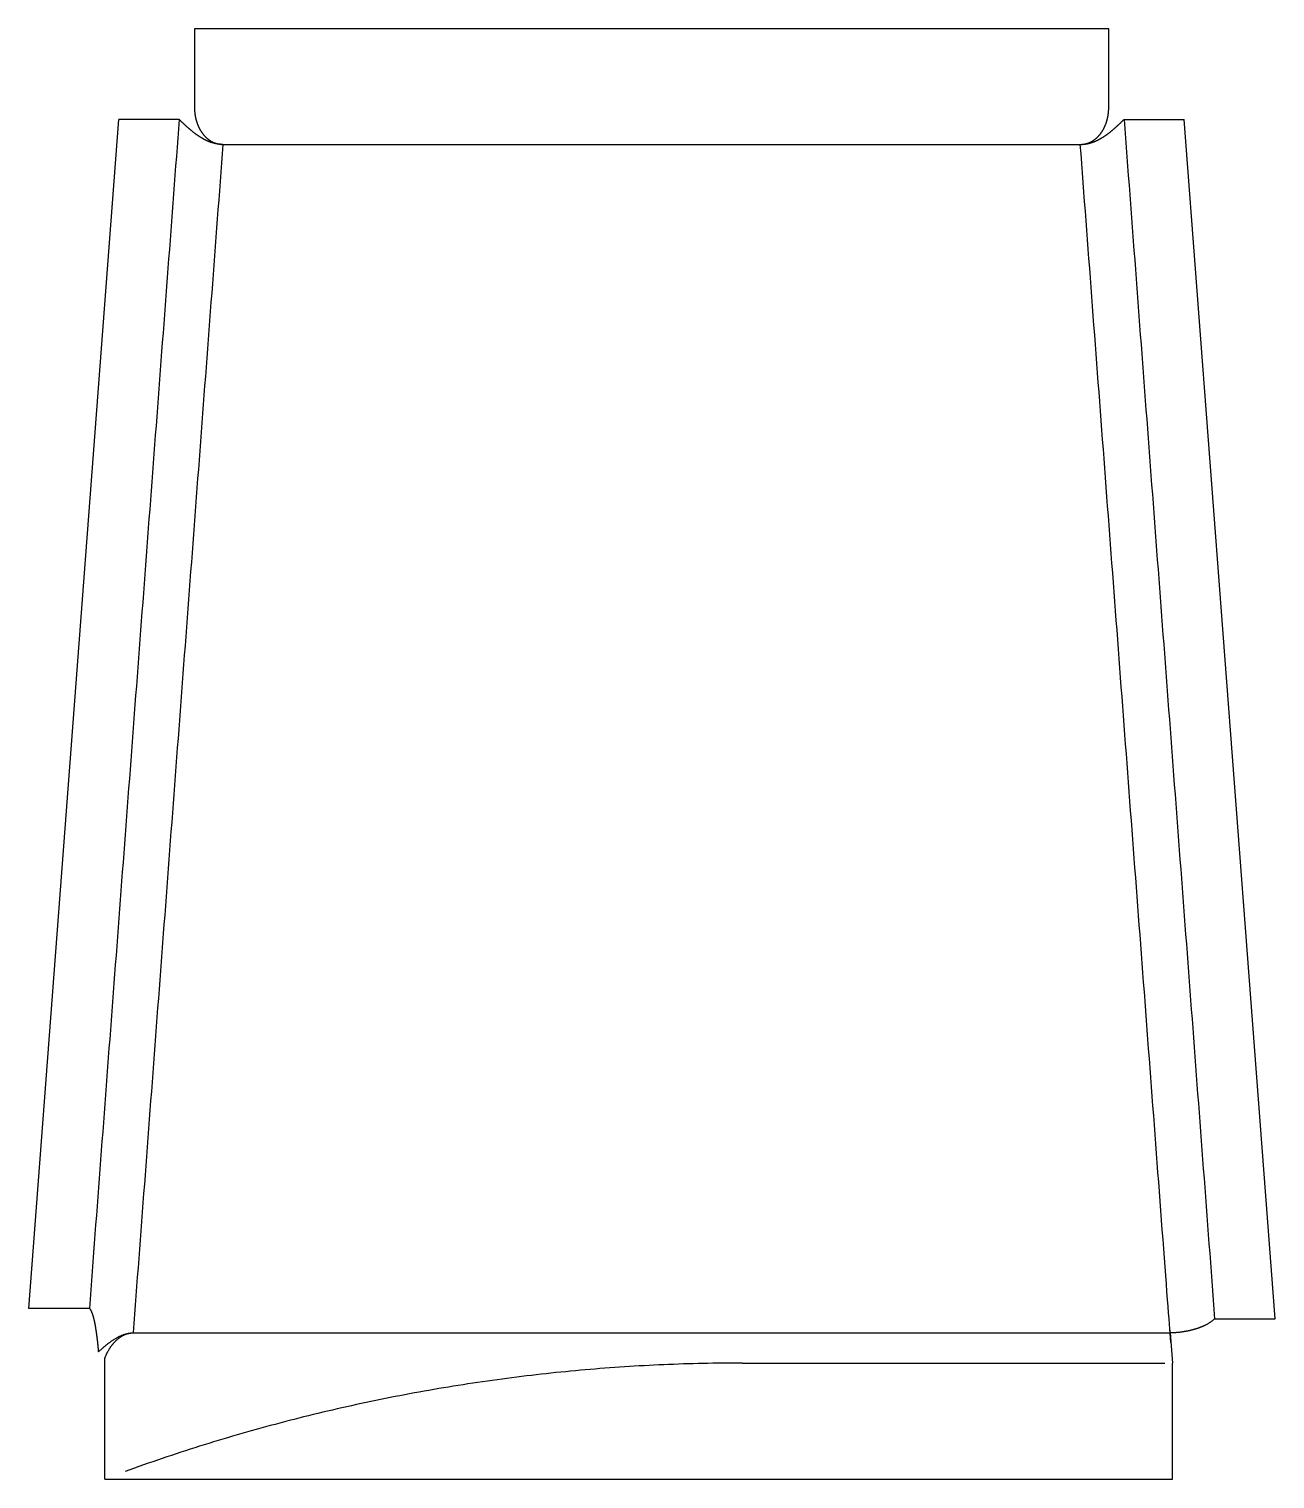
# Model space of a CAD drawing. Extents: x -3.4 to 79.2, y -49.9 to 46.2.
import ezdxf

# ---------------------------------------------------------------- set-up
doc = ezdxf.new("R2010")
doc.units = 0
doc.header["$LTSCALE"] = 12
doc.header["$MEASUREMENT"] = 0
for name, color, linetype in [('COVER', 3, 'CONTINUOUS'), ('EXTERNALS', 3, 'CONTINUOUS'), ('MARKING', 11, 'CONTINUOUS')]:
    doc.layers.add(name, color=color, linetype=linetype)

msp = doc.modelspace()

# ---------------------------------------------------------------- linework, layer by layer
at = {"layer": 'COVER'}
for p, q in [((-3.38, -38.584), (2.573, 40.204)), ((6.573, 40.204), (2.573, 40.204)), ((69.199, 40.204), (73.175, 40.204)), ((79.204, -39.27), (73.175, 40.204)), ((0.62, -38.584), (-3.38, -38.584)), ((75.204, -39.27), (79.204, -39.27)), ((72.251, -40.206), (72.402, -42.206)), ((72.402, -49.89), (72.402, -42.206)), ((1.636, -49.89), (72.402, -49.89))]:
    msp.add_line(p, q, dxfattribs=at)
for points in [[(68.183, 46.198), (7.589, 46.198)], [(7.589, 46.198), (7.589, 40.999)], [(68.183, 40.999), (68.183, 46.198)], [(43.886, -42.206), (71.902, -42.206)]]:
    msp.add_open_spline(points, degree=1, dxfattribs=at)
for points, degree, knots in [([(7.589, 40.999), (7.589, 40.971), (7.59, 40.932), (7.591, 40.881), (7.593, 40.846), (7.594, 40.81), (7.597, 40.775), (7.599, 40.74), (7.602, 40.705), (7.605, 40.671), (7.609, 40.636), (7.613, 40.601), (7.617, 40.566), (7.622, 40.532), (7.627, 40.498), (7.633, 40.463), (7.638, 40.429), (7.645, 40.395), (7.651, 40.362), (7.658, 40.327), (7.666, 40.293), (7.674, 40.257), (7.683, 40.22), (7.692, 40.184), (7.702, 40.147), (7.712, 40.111), (7.723, 40.075), (7.734, 40.039), (7.745, 40.004), (7.757, 39.969), (7.769, 39.934), (7.782, 39.899), (7.795, 39.865), (7.809, 39.831), (7.823, 39.797), (7.837, 39.764), (7.852, 39.731), (7.867, 39.698), (7.883, 39.665), (7.899, 39.633), (7.915, 39.601), (7.932, 39.57), (7.949, 39.539), (7.966, 39.508), (7.984, 39.478), (8.002, 39.448), (8.021, 39.419), (8.04, 39.389), (8.059, 39.361), (8.079, 39.332), (8.1, 39.303), (8.121, 39.274), (8.144, 39.245), (8.167, 39.215), (8.191, 39.187), (8.215, 39.159), (8.239, 39.131), (8.264, 39.104), (8.289, 39.078), (8.314, 39.052), (8.34, 39.027), (8.366, 39.002), (8.393, 38.978), (8.419, 38.954), (8.447, 38.932), (8.474, 38.909), (8.502, 38.888), (8.53, 38.867), (8.558, 38.846), (8.587, 38.827), (8.616, 38.807), (8.645, 38.789), (8.675, 38.771), (8.705, 38.753), (8.737, 38.736), (8.77, 38.719), (8.803, 38.703), (8.837, 38.687), (8.871, 38.672), (8.905, 38.658), (8.939, 38.645), (8.973, 38.633), (9.008, 38.622), (9.043, 38.611), (9.078, 38.601), (9.113, 38.592), (9.148, 38.584), (9.184, 38.577), (9.219, 38.571), (9.255, 38.565), (9.291, 38.56), (9.327, 38.557), (9.363, 38.554), (9.411, 38.551), (9.448, 38.55), (9.472, 38.55)], 3, [0, 0, 0, 0, 0.024081, 0.034386, 0.044679, 0.05496, 0.065228, 0.075483, 0.085723, 0.095948, 0.106157, 0.116349, 0.126524, 0.136682, 0.14682, 0.156939, 0.167039, 0.177117, 0.187175, 0.197211, 0.207593, 0.21832, 0.229389, 0.240428, 0.251436, 0.262413, 0.273357, 0.284268, 0.295146, 0.305989, 0.316797, 0.327569, 0.338305, 0.349005, 0.359667, 0.370291, 0.380878, 0.391425, 0.401934, 0.412403, 0.422833, 0.433223, 0.443572, 0.45388, 0.464148, 0.474375, 0.484561, 0.494706, 0.50481, 0.514872, 0.525225, 0.535866, 0.546792, 0.557669, 0.568496, 0.579275, 0.590004, 0.600686, 0.611319, 0.621906, 0.632446, 0.64294, 0.653388, 0.663792, 0.674153, 0.68447, 0.694746, 0.704981, 0.715176, 0.725332, 0.735451, 0.745534, 0.755581, 0.765897, 0.776481, 0.787332, 0.798148, 0.808931, 0.819684, 0.830409, 0.841107, 0.851781, 0.862433, 0.873065, 0.88368, 0.894281, 0.904869, 0.915446, 0.926017, 0.936582, 0.947144, 0.957707, 0.968271, 0.978841, 1, 1, 1, 1]), ([(66.301, 38.55), (66.325, 38.55), (66.361, 38.551), (66.409, 38.554), (66.445, 38.557), (66.481, 38.56), (66.517, 38.565), (66.553, 38.571), (66.589, 38.577), (66.624, 38.584), (66.659, 38.592), (66.695, 38.601), (66.73, 38.611), (66.765, 38.622), (66.799, 38.633), (66.834, 38.645), (66.868, 38.658), (66.902, 38.672), (66.936, 38.687), (66.969, 38.703), (67.002, 38.719), (67.035, 38.736), (67.067, 38.753), (67.098, 38.771), (67.127, 38.789), (67.157, 38.807), (67.185, 38.827), (67.214, 38.846), (67.242, 38.867), (67.271, 38.888), (67.298, 38.909), (67.326, 38.932), (67.353, 38.954), (67.38, 38.978), (67.406, 39.002), (67.432, 39.027), (67.458, 39.052), (67.484, 39.078), (67.509, 39.104), (67.533, 39.131), (67.558, 39.159), (67.582, 39.187), (67.605, 39.215), (67.629, 39.245), (67.651, 39.274), (67.673, 39.303), (67.693, 39.332), (67.713, 39.361), (67.733, 39.389), (67.752, 39.419), (67.77, 39.448), (67.788, 39.478), (67.806, 39.508), (67.824, 39.539), (67.841, 39.57), (67.858, 39.601), (67.874, 39.633), (67.89, 39.665), (67.905, 39.698), (67.921, 39.731), (67.935, 39.764), (67.95, 39.797), (67.964, 39.831), (67.977, 39.865), (67.99, 39.899), (68.003, 39.934), (68.015, 39.969), (68.027, 40.004), (68.039, 40.039), (68.05, 40.075), (68.061, 40.111), (68.071, 40.147), (68.081, 40.184), (68.09, 40.22), (68.099, 40.257), (68.107, 40.293), (68.114, 40.327), (68.121, 40.362), (68.128, 40.395), (68.134, 40.429), (68.14, 40.463), (68.145, 40.498), (68.15, 40.532), (68.155, 40.566), (68.16, 40.601), (68.164, 40.636), (68.167, 40.671), (68.17, 40.705), (68.173, 40.74), (68.176, 40.775), (68.178, 40.81), (68.18, 40.846), (68.181, 40.881), (68.183, 40.932), (68.183, 40.971), (68.183, 40.999)], 3, [0, 0, 0, 0, 0.021159, 0.031729, 0.042293, 0.052856, 0.063418, 0.073983, 0.084554, 0.095131, 0.105719, 0.11632, 0.126935, 0.137567, 0.148219, 0.158893, 0.169591, 0.180316, 0.191069, 0.201852, 0.212668, 0.223519, 0.234103, 0.244419, 0.254466, 0.264549, 0.274668, 0.284824, 0.295019, 0.305254, 0.31553, 0.325847, 0.336208, 0.346612, 0.35706, 0.367554, 0.378094, 0.388681, 0.399314, 0.409996, 0.420725, 0.431504, 0.442331, 0.453208, 0.464134, 0.474775, 0.485128, 0.49519, 0.505294, 0.515439, 0.525625, 0.535852, 0.54612, 0.556428, 0.566777, 0.577167, 0.587597, 0.598066, 0.608575, 0.619122, 0.629709, 0.640333, 0.650995, 0.661695, 0.672431, 0.683203, 0.694011, 0.704854, 0.715732, 0.726643, 0.737587, 0.748564, 0.759572, 0.770611, 0.78168, 0.792407, 0.802789, 0.812825, 0.822883, 0.832961, 0.843061, 0.85318, 0.863318, 0.873476, 0.883651, 0.893843, 0.904052, 0.914277, 0.924517, 0.934772, 0.94504, 0.955321, 0.965614, 0.975919, 1, 1, 1, 1]), ([(9.472, 38.55), (9.442, 38.55), (9.398, 38.551), (9.342, 38.553), (9.303, 38.556), (9.264, 38.559), (9.226, 38.563), (9.188, 38.567), (9.149, 38.572), (9.111, 38.577), (9.073, 38.584), (9.035, 38.59), (8.997, 38.598), (8.959, 38.606), (8.921, 38.614), (8.883, 38.624), (8.845, 38.634), (8.808, 38.644), (8.77, 38.655), (8.732, 38.667), (8.695, 38.679), (8.657, 38.692), (8.619, 38.706), (8.582, 38.72), (8.544, 38.734), (8.507, 38.75), (8.47, 38.765), (8.432, 38.782), (8.395, 38.799), (8.358, 38.816), (8.321, 38.834), (8.283, 38.853), (8.246, 38.872), (8.209, 38.892), (8.172, 38.912), (8.136, 38.932), (8.101, 38.952), (8.07, 38.971), (8.039, 38.989), (8.01, 39.007), (7.98, 39.026), (7.951, 39.044), (7.921, 39.063), (7.892, 39.083), (7.863, 39.102), (7.833, 39.122), (7.804, 39.142), (7.775, 39.163), (7.745, 39.183), (7.716, 39.204), (7.687, 39.226), (7.658, 39.247), (7.628, 39.269), (7.599, 39.291), (7.57, 39.314), (7.541, 39.336), (7.512, 39.359), (7.483, 39.382), (7.454, 39.406), (7.425, 39.429), (7.396, 39.453), (7.366, 39.477), (7.337, 39.501), (7.308, 39.526), (7.279, 39.55), (7.251, 39.575), (7.222, 39.6), (7.193, 39.625), (7.164, 39.651), (7.135, 39.676), (7.106, 39.702), (7.077, 39.728), (7.048, 39.754), (7.019, 39.781), (6.99, 39.807), (6.962, 39.834), (6.933, 39.86), (6.904, 39.887), (6.875, 39.914), (6.846, 39.941), (6.818, 39.968), (6.789, 39.996), (6.76, 40.023), (6.731, 40.051), (6.702, 40.078), (6.674, 40.106), (6.631, 40.148), (6.597, 40.18), (6.573, 40.204)], 3, [0, 0, 0, 0, 0.026225, 0.03821, 0.049442, 0.060672, 0.071905, 0.083142, 0.094388, 0.105645, 0.116916, 0.128204, 0.139512, 0.150841, 0.162197, 0.17358, 0.184995, 0.196442, 0.207924, 0.219446, 0.231008, 0.242609, 0.254259, 0.265954, 0.277701, 0.289497, 0.301343, 0.313247, 0.325206, 0.337218, 0.349294, 0.361427, 0.373625, 0.385883, 0.398202, 0.410589, 0.422201, 0.433038, 0.443087, 0.453178, 0.463312, 0.473488, 0.483707, 0.493969, 0.504274, 0.514621, 0.525012, 0.535445, 0.545921, 0.556439, 0.566999, 0.577601, 0.588245, 0.59893, 0.609655, 0.620422, 0.631228, 0.642075, 0.65296, 0.663884, 0.674846, 0.685845, 0.696882, 0.707954, 0.719062, 0.730206, 0.741383, 0.752593, 0.763836, 0.775111, 0.786417, 0.797754, 0.809119, 0.820513, 0.831934, 0.843382, 0.854855, 0.866353, 0.877875, 0.88942, 0.900986, 0.912572, 0.924179, 0.935804, 0.947447, 0.959111, 0.970789, 1, 1, 1, 1]), ([(66.301, 38.55), (66.331, 38.55), (66.374, 38.551), (66.431, 38.553), (66.47, 38.556), (66.508, 38.559), (66.547, 38.563), (66.585, 38.567), (66.623, 38.572), (66.661, 38.577), (66.699, 38.584), (66.737, 38.59), (66.775, 38.598), (66.813, 38.606), (66.851, 38.614), (66.889, 38.624), (66.927, 38.634), (66.965, 38.644), (67.003, 38.655), (67.04, 38.667), (67.078, 38.679), (67.115, 38.692), (67.153, 38.706), (67.191, 38.72), (67.228, 38.734), (67.265, 38.75), (67.303, 38.765), (67.34, 38.782), (67.377, 38.799), (67.415, 38.816), (67.452, 38.834), (67.489, 38.853), (67.526, 38.872), (67.563, 38.892), (67.6, 38.912), (67.636, 38.932), (67.671, 38.952), (67.703, 38.971), (67.733, 38.989), (67.763, 39.007), (67.792, 39.026), (67.822, 39.044), (67.851, 39.063), (67.88, 39.083), (67.91, 39.102), (67.939, 39.122), (67.969, 39.142), (67.998, 39.163), (68.027, 39.183), (68.056, 39.204), (68.086, 39.226), (68.115, 39.247), (68.144, 39.269), (68.173, 39.291), (68.202, 39.314), (68.231, 39.336), (68.261, 39.359), (68.29, 39.382), (68.319, 39.406), (68.348, 39.429), (68.377, 39.453), (68.406, 39.477), (68.435, 39.501), (68.464, 39.526), (68.493, 39.55), (68.522, 39.575), (68.551, 39.6), (68.58, 39.625), (68.609, 39.651), (68.638, 39.676), (68.667, 39.702), (68.695, 39.728), (68.724, 39.754), (68.753, 39.781), (68.782, 39.807), (68.811, 39.834), (68.84, 39.86), (68.868, 39.887), (68.897, 39.914), (68.926, 39.941), (68.955, 39.968), (68.984, 39.996), (69.012, 40.023), (69.041, 40.051), (69.07, 40.078), (69.099, 40.106), (69.142, 40.148), (69.175, 40.18), (69.199, 40.204)], 3, [0, 0, 0, 0, 0.026225, 0.03821, 0.049442, 0.060672, 0.071905, 0.083142, 0.094388, 0.105645, 0.116916, 0.128204, 0.139512, 0.150841, 0.162197, 0.17358, 0.184995, 0.196442, 0.207924, 0.219446, 0.231008, 0.242609, 0.254259, 0.265954, 0.277701, 0.289497, 0.301343, 0.313247, 0.325206, 0.337218, 0.349294, 0.361427, 0.373625, 0.385883, 0.398202, 0.410589, 0.422201, 0.433038, 0.443087, 0.453178, 0.463312, 0.473488, 0.483707, 0.493969, 0.504274, 0.514621, 0.525012, 0.535445, 0.545921, 0.556439, 0.566999, 0.577601, 0.588245, 0.59893, 0.609655, 0.620422, 0.631228, 0.642075, 0.65296, 0.663884, 0.674846, 0.685845, 0.696882, 0.707954, 0.719062, 0.730206, 0.741383, 0.752593, 0.763836, 0.775111, 0.786417, 0.797754, 0.809119, 0.820513, 0.831934, 0.843382, 0.854855, 0.866353, 0.877875, 0.88942, 0.900986, 0.912572, 0.924179, 0.935804, 0.947447, 0.959111, 0.970789, 1, 1, 1, 1]), ([(75.204, -39.27), (75.161, -39.312), (75.093, -39.372), (74.997, -39.446), (74.921, -39.5), (74.843, -39.552), (74.761, -39.602), (74.682, -39.646), (74.61, -39.684), (74.551, -39.714), (74.501, -39.737), (74.456, -39.758), (74.41, -39.779), (74.363, -39.799), (74.317, -39.818), (74.269, -39.837), (74.222, -39.855), (74.174, -39.873), (74.125, -39.891), (74.076, -39.908), (74.027, -39.924), (73.978, -39.94), (73.928, -39.955), (73.878, -39.97), (73.828, -39.985), (73.778, -39.999), (73.727, -40.012), (73.677, -40.025), (73.626, -40.038), (73.575, -40.05), (73.524, -40.062), (73.473, -40.073), (73.422, -40.083), (73.371, -40.094), (73.32, -40.103), (73.269, -40.113), (73.218, -40.121), (73.167, -40.13), (73.117, -40.138), (73.06, -40.146), (72.994, -40.155), (72.91, -40.166), (72.817, -40.176), (72.719, -40.185), (72.622, -40.193), (72.527, -40.199), (72.404, -40.204), (72.312, -40.206), (72.251, -40.206)], 3, [0, 0, 0, 0, 0.056859, 0.085843, 0.115237, 0.145034, 0.175229, 0.205819, 0.231558, 0.252343, 0.26807, 0.28388, 0.299768, 0.315732, 0.331767, 0.347869, 0.364035, 0.380261, 0.396541, 0.412871, 0.429245, 0.445658, 0.462104, 0.478579, 0.495078, 0.511595, 0.528125, 0.544663, 0.561201, 0.577735, 0.594258, 0.610765, 0.627249, 0.643705, 0.660127, 0.676508, 0.692843, 0.709125, 0.725348, 0.741505, 0.762894, 0.789408, 0.820938, 0.852055, 0.88272, 0.912882, 0.942483, 1, 1, 1, 1]), ([(1.636, -41.901), (1.652, -41.86), (1.677, -41.799), (1.712, -41.718), (1.739, -41.659), (1.767, -41.601), (1.795, -41.543), (1.824, -41.486), (1.854, -41.43), (1.885, -41.375), (1.917, -41.321), (1.949, -41.268), (1.982, -41.216), (2.016, -41.165), (2.05, -41.116), (2.085, -41.067), (2.121, -41.019), (2.157, -40.973), (2.194, -40.928), (2.231, -40.883), (2.269, -40.841), (2.308, -40.799), (2.347, -40.759), (2.386, -40.72), (2.426, -40.682), (2.467, -40.646), (2.508, -40.61), (2.549, -40.577), (2.591, -40.544), (2.633, -40.513), (2.675, -40.484), (2.718, -40.456), (2.761, -40.429), (2.805, -40.404), (2.848, -40.38), (2.892, -40.358), (2.936, -40.337), (2.981, -40.318), (3.025, -40.3), (3.07, -40.284), (3.115, -40.269), (3.16, -40.256), (3.205, -40.244), (3.25, -40.234), (3.295, -40.225), (3.341, -40.218), (3.386, -40.213), (3.446, -40.208), (3.491, -40.206), (3.521, -40.206)], 3, [0, 0, 0, 0, 0.049223, 0.073644, 0.097917, 0.122035, 0.145994, 0.169787, 0.193411, 0.216859, 0.240129, 0.263216, 0.286115, 0.308823, 0.331338, 0.353655, 0.375773, 0.397688, 0.419399, 0.440905, 0.462203, 0.483293, 0.504175, 0.524848, 0.545313, 0.56557, 0.585621, 0.605468, 0.625112, 0.644556, 0.663804, 0.682859, 0.701725, 0.720406, 0.738909, 0.757238, 0.7754, 0.793401, 0.811249, 0.828952, 0.846517, 0.863953, 0.88127, 0.898477, 0.915583, 0.9326, 0.949538, 0.966408, 1, 1, 1, 1]), ([(1.636, -49.89), (1.636, -47.89), (1.636, -41.901)], 1, [-2, -2, 0, 5.988488, 5.988488])]:
    msp.add_open_spline(points, degree=degree, knots=knots, dxfattribs=at)
msp.add_rational_spline([(43.886, -42.206), (22.807, -42.206), (2.99, -49.39)], [1, 0.98440402426, 0.998952259969], degree=2, dxfattribs=at)
at = {"layer": 'EXTERNALS'}
for points, knots in [([(0.62, -38.584), (0.637, -38.601), (0.66, -38.628), (0.686, -38.666), (0.703, -38.694), (0.719, -38.722), (0.734, -38.75), (0.747, -38.779), (0.761, -38.808), (0.773, -38.837), (0.785, -38.867), (0.797, -38.897), (0.808, -38.926), (0.818, -38.956), (0.828, -38.986), (0.839, -39.018), (0.849, -39.05), (0.858, -39.083), (0.868, -39.115), (0.876, -39.146), (0.885, -39.177), (0.893, -39.208), (0.901, -39.239), (0.909, -39.271), (0.917, -39.304), (0.925, -39.338), (0.933, -39.372), (0.94, -39.407), (0.948, -39.442), (0.955, -39.476), (0.962, -39.508), (0.968, -39.538), (0.974, -39.569), (0.98, -39.6), (0.986, -39.631), (0.992, -39.663), (0.998, -39.695), (1.004, -39.727), (1.01, -39.761), (1.015, -39.794), (1.021, -39.828), (1.027, -39.862), (1.033, -39.897), (1.038, -39.932), (1.044, -39.968), (1.05, -40.004), (1.055, -40.041), (1.061, -40.078), (1.066, -40.115), (1.072, -40.153), (1.077, -40.191), (1.083, -40.23), (1.088, -40.268), (1.093, -40.304), (1.097, -40.337), (1.101, -40.369), (1.105, -40.399), (1.109, -40.43), (1.113, -40.461), (1.117, -40.492), (1.121, -40.523), (1.125, -40.555), (1.129, -40.587), (1.133, -40.619), (1.136, -40.651), (1.14, -40.684), (1.144, -40.716), (1.148, -40.75), (1.152, -40.783), (1.155, -40.816), (1.159, -40.85), (1.163, -40.884), (1.166, -40.918), (1.17, -40.953), (1.174, -40.987), (1.177, -41.022), (1.181, -41.058), (1.184, -41.093), (1.188, -41.129), (1.192, -41.164), (1.195, -41.201), (1.199, -41.238), (1.203, -41.279), (1.207, -41.324), (1.213, -41.389), (1.217, -41.438), (1.22, -41.471)], [0, 0, 0, 0, 0.024214, 0.035682, 0.04644, 0.057264, 0.067903, 0.078479, 0.089088, 0.099648, 0.110614, 0.121449, 0.132109, 0.142551, 0.153271, 0.164318, 0.175692, 0.187395, 0.198698, 0.209604, 0.220063, 0.23076, 0.24167, 0.252794, 0.264155, 0.27573, 0.287543, 0.29957, 0.311811, 0.323443, 0.334394, 0.344687, 0.3551, 0.365679, 0.376378, 0.387243, 0.398227, 0.409377, 0.420647, 0.432083, 0.443638, 0.455359, 0.467199, 0.479205, 0.491329, 0.503619, 0.516027, 0.528601, 0.541294, 0.554151, 0.567126, 0.580267, 0.593524, 0.605815, 0.617067, 0.627304, 0.637611, 0.647989, 0.65846, 0.669002, 0.679637, 0.690341, 0.701116, 0.711984, 0.722922, 0.73393, 0.74503, 0.7562, 0.767463, 0.778795, 0.790197, 0.80169, 0.813253, 0.824886, 0.83661, 0.848403, 0.860288, 0.872242, 0.884264, 0.896378, 0.90856, 0.920811, 0.93457, 0.949814, 0.966542, 1, 1, 1, 1]), ([(1.22, -41.471), (1.26, -41.435), (1.319, -41.379), (1.4, -41.306), (1.462, -41.25), (1.525, -41.195), (1.589, -41.139), (1.654, -41.084), (1.721, -41.029), (1.788, -40.975), (1.856, -40.921), (1.926, -40.868), (1.996, -40.816), (2.067, -40.765), (2.139, -40.716), (2.211, -40.668), (2.284, -40.621), (2.358, -40.576), (2.433, -40.533), (2.508, -40.492), (2.584, -40.453), (2.66, -40.417), (2.736, -40.383), (2.814, -40.351), (2.891, -40.322), (2.969, -40.296), (3.047, -40.273), (3.126, -40.253), (3.205, -40.236), (3.284, -40.223), (3.389, -40.21), (3.468, -40.206), (3.521, -40.206)], [0, 0, 0, 0, 0.060123, 0.090759, 0.121771, 0.153113, 0.184742, 0.216616, 0.248697, 0.280943, 0.313314, 0.345766, 0.37826, 0.410757, 0.443224, 0.47563, 0.507948, 0.540151, 0.572211, 0.604103, 0.635803, 0.667294, 0.698563, 0.729604, 0.760416, 0.791003, 0.821368, 0.851523, 0.881483, 0.911273, 0.940926, 1, 1, 1, 1])]:
    msp.add_open_spline(points, degree=3, knots=knots, dxfattribs=at)
at = {"layer": 'MARKING'}
for points in [[(6.573, 40.204), (0.62, -38.584)], [(69.199, 40.204), (75.204, -39.27)], [(9.472, 38.55), (3.521, -40.206)], [(9.472, 38.55), (66.301, 38.55)]]:
    msp.add_open_spline(points, degree=1, dxfattribs=at)
for points, knots in [([(72.251, -40.206), (72.251, -40.206), (66.301, 38.55)], [-2.005701, -2.005701, 0, 78.980278, 78.980278]), ([(3.521, -40.206), (43.886, -40.206), (72.251, -40.206)], [0, 0, 40.365047, 68.730094, 68.730094])]:
    msp.add_open_spline(points, degree=1, knots=knots, dxfattribs=at)

doc.saveas('drawing.dxf')
